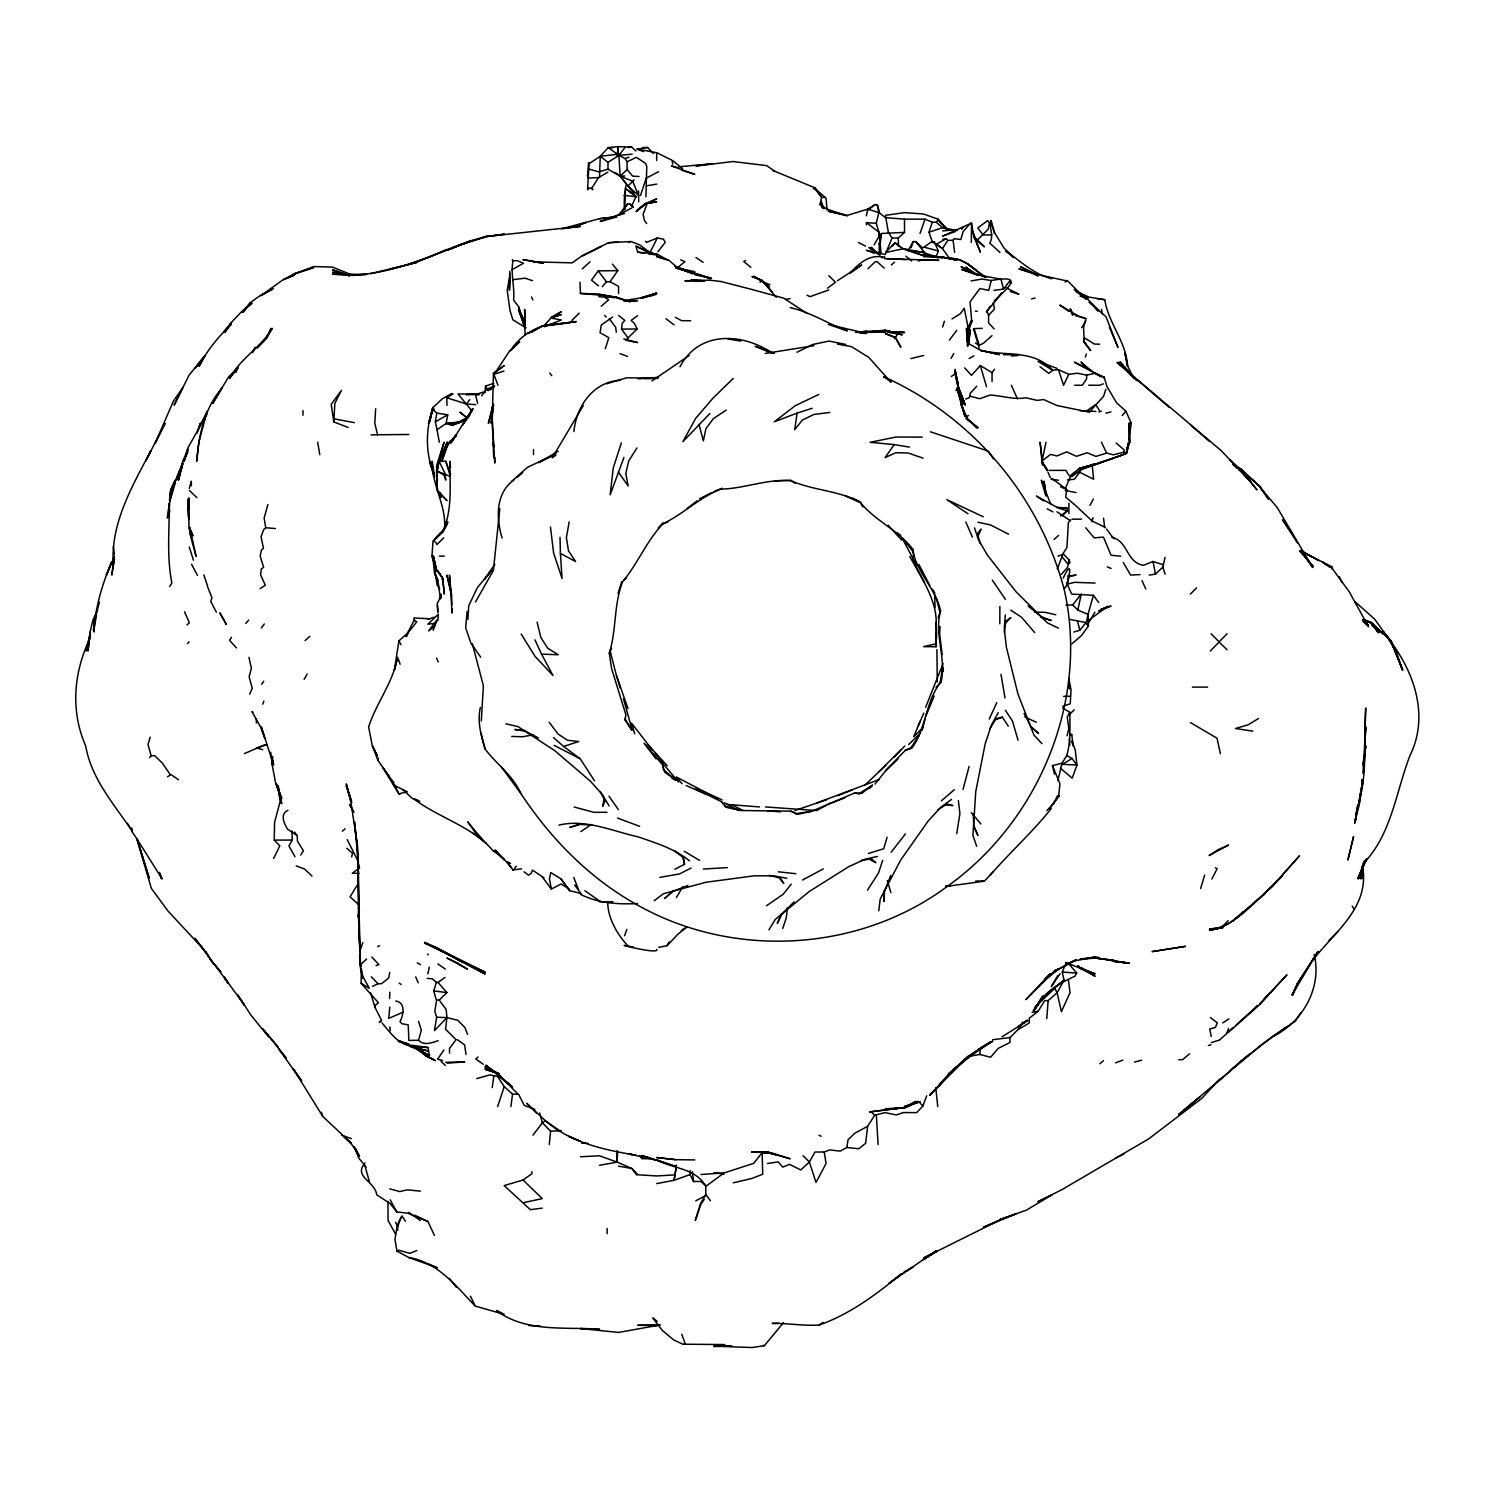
<?xml version="1.0" encoding="UTF-8"?>
<svg xmlns="http://www.w3.org/2000/svg" width="1494" height="1494" viewBox="0 0 1494 1494"><rect width="100%" height="100%" fill="white"/><g stroke="black" fill="none" stroke-linecap="round" stroke-linejoin="round"><path stroke-width="1.5" d="M94.085 632.037L94.103 621.616L99.407 602.213M936.925 649.629L937.261 682.048M968.149 343.713L968.168 330.548L971.866 320.519M191.363 485.737L191.363 481.273L189.327 488.333M999.803 623.801L999.878 606.489M1065.185 964.788L1062.271 972.071L1064.027 980.232L1057.117 992.726L1048.134 1000.606L1044.717 1000.606L1038.162 1011.233L1029.198 1018.273L1029.198 1023.054L1018.086 1029.515L1010 1037.546L992.632 1039.731M437.742 488.743L437.07 490.144L436.678 480.19L437.07 490.144L447.005 500.639L437.014 490.331L436.752 466.894M588.505 188.804L587.572 189.701L589.103 163.686L600.252 156.272L618.684 154.162L617.265 155.862L618.049 146.655L631.757 147.14L635.94 151.006M188.767 509.958L188.916 497.913L188.916 528.708L193.062 535.879L191.027 530.482M638.61 190.971L638.704 201.858M494.869 457.519L494.775 463.047L492.142 423.25L493.45 373.351L504.169 365.638L493.45 373.351L498.006 385.284M676.091 1168.42L674.074 1180.279L656.669 1183.621M884.28 890.76L884.112 901.498L884.485 891.19L890.779 875.428M509.771 271.404L509.435 290.378L510.164 277.735M273.682 858.415L279.826 845.903L274.242 840.076L274.579 822.242L279.808 802.876M936.364 632.037L935.674 643.877L923.553 646.622L936.047 646.734L936.477 627.816M1364.788 741.715L1365.721 707.969C1363.761 739.623 1367.533 771.912 1358.924 802.876L1361.165 788.104M389.598 998.571L389.785 992.147M492.292 419.03L493.804 446.781M492.441 414.809L492.796 404.276L491.19 423.25L493.375 404.146L488.426 423.25L493.375 404.146M637.471 903.534C618.255 904.524 598.235 903.291 580.774 894.476L580.774 893.431L569.569 890.648L560.922 878.846L550.744 872.571L549.418 878.846L551.342 889.061L561.109 883.981L569.606 889.322M1362.92 783.883L1363.07 779.681L1358.924 802.876M1362.211 866.146L1361.706 878.789L1363.779 861.926L1360.623 878.789L1364.153 861.926M967.309 342.481L967.981 326.925L964.246 308.25L960.455 313.628L951.977 318.932M272.618 760.689L272.412 764.909L270.675 752.248M674.168 1174.956L656.669 1175.946L638.013 1174.807L631.943 1168.513L617.134 1162.108L617.62 1151.762M440.282 598.552L438.34 583.276L434.903 573.789L438.153 580.83L434.493 573.098L432.756 556.123L436.211 569.737L432.177 556.123L436.379 568.915L433.409 556.123L436.136 568.915L442.747 578.365L444.278 594.089L442.747 578.402L437.649 570.801L442.747 578.402L441.944 579.224M1071.889 643.802L1081.413 635.604L1088.379 626.098L1088.005 614.408L1093.403 595.303L1071.702 594.089L1067.295 584.135L1074.616 582.324L1095.121 583.071M940.025 626.397L939.633 633.979L942.116 654.409M1128.754 433.951L1129.315 423.25L1131.313 423.25L1128.586 440.375M272.692 756.468L272.207 764.909L275.792 783.883L281.787 798.45L276.371 783.883L281.712 803.567L278.257 786.068M375.648 408.777L374.789 423.25L377.571 434.773L408.852 434.474M481.292 721.042L483.384 685.727L472.291 643.541M879.499 249.853L881.367 233.438L879.312 244.717M397.049 1251.15L408.852 1257.537L437.499 1267.846L427.9 1263.737M480.34 707.484C477.221 721.826 480.975 735.328 485.046 748.961C496.662 764.424 512.685 775.069 520.939 793.631C550.782 838.844 589.588 878.435 637.21 904.878C733.293 959.335 859.629 952.164 948.13 885.774C1039.488 820.43 1089.219 699.622 1064.195 589.42C1039.32 495.653 972.09 416.322 883.57 376.675L891.022 381.829M467.902 619.394L468.761 605.724L477.389 587.59L491.899 570.148M1364.806 743.825L1365.871 726.943L1364.806 741.715M333.797 421.943L334.861 403.343L341.454 390.364L331.22 404.276L333.797 421.943L348.102 427.396M895.336 337.513L885.438 333.666L895.373 337.495L900.882 347.336L895.336 337.513L896.998 334.992M380.223 1021.205L379.252 1022.307L381.661 1020.551L375.106 1007.591L375.517 1005.126L378.393 1002.698L361.156 983.313L361.249 968.728M96.55 614.781L93.842 630.636C95.504 607.162 102.246 583.799 111.62 562.136L106.41 575.097L114.552 556.235M440.637 598.552L440.973 594.089L440.394 598.552M485.008 392.661L485.513 386.031L493.804 383.342M1005.35 614.893L1004.267 628.283L1006.396 647.257L1017.974 694.094L1033.979 735.085L1041.972 743.676M618.441 155.115L618.049 146.655L608.245 147.589L600.252 156.272L599.486 177.525L587.758 178.103M645.894 196.722L646.771 166.656L645.669 163.481L636.369 157.318L627.088 161.744L627.088 169.588L632.728 176.143L639.077 176.497M168.729 513.973L169.625 503.534M1363.331 762.799L1363.891 756.468M467.118 611.419L465.642 627.853L470.909 643.167L480.694 657.173M437.779 620.813L438.396 614.221L427.9 624.193L435.65 623.259M549.269 1144.535L550.595 1131.238L542.378 1122.834L539.633 1112.955M434.418 1235.463L428.012 1221.569L407.675 1213.147L396.825 1211.97L390.195 1203.604L376.749 1194.826C374.807 1180.914 353.014 1176.917 365.04 1162.874M637.546 315.72L631.159 320.444L634.39 323.395L637.154 328.96L627.966 337.924L621.541 329.128L622.158 323.395L624.847 320.444L618.516 315.439M1046.79 1018.628L1048.134 1000.606M499.799 508.819L493.393 570.447L475.465 601.989M886.017 770.008L905.364 750.361L912.33 747.467C926.429 727.802 925.701 700.294 941.127 681.824C946.542 658.35 933.974 633.773 940.585 610.822C935.879 588.449 915.673 571.828 912.778 549.25C898.473 530.109 874.307 520.454 860.058 501.984C838.433 490.499 812.587 490.406 790.756 480.564C766.945 478.883 743.975 488.669 720.65 489.173C699.528 497.427 683.057 514.235 662.925 523.796C646.547 540.977 637.639 563.836 622.624 581.745C613.623 604.584 616.592 630.337 609.272 653.214L611.625 668.714L625.893 714.804L625.015 719.903L631.981 730.398L624.922 718.614L625.015 719.903M1058.686 795.686L1059.974 783.883L1052.486 765.582L1062.085 763.191L1066.641 755.703C1070.544 744.217 1070.04 726.233 1069.779 712.246L1062.626 708.025M1361.333 788.104L1359.671 802.876L1354.684 823.25L1357.747 805.135M926.691 1095.756L922.918 1105.952L916.644 1112.638L903.403 1112.563L896.325 1114.954L885.046 1112.638L874.774 1115.14L867.603 1126.327L865.661 1143.265L858.845 1148.755L846.837 1147.504L840.17 1151.127L829.637 1149.913L824.221 1152.023L814.977 1152.023L809.393 1161.996L800.765 1169.951L789.504 1164.33L782.744 1167.113L778.243 1161.884L767.468 1163.509M787.487 907.586L786.255 918.063L782.688 928.502M968.672 343.471L970.316 329.576L968.205 345.114M1062.72 706.345L1070.246 703.805L1071.03 689.556L1068.752 678.444L1069.368 688.977M878.789 910.798L880.209 898.996L900.714 860.021L928.222 820.934L940.921 807.152L951.491 799.458M971.305 242.402L971.511 223.148L942.621 236.127L955.338 231.57M433.895 617.19L429.805 618.759L413.819 617.993L414.193 620.29L416.733 621.821L408.273 632.56L398.917 640.833L394.397 670.003L397.628 657.211C392.978 682.739 376.32 702.871 368.626 726.943L372.323 745.936L377.403 756.057L372.529 745.936L377.758 760.11L393.893 783.136L391.447 779.7M427.284 978.346L432.382 978.831L436.379 982.436L433.764 990.895L435.613 997.768L436.584 1000.065L439.236 1000.065L446.146 1009.514L446.967 1017.601L445.511 1029.217L456.062 1039.693L449.47 1048.508L449.545 1053.251M1356.533 811.298L1355.189 821.849L1357.803 804.986M510.929 1106.568L512.554 1094.187L504.262 1086.605L497.483 1076.408L489.827 1074.914L476.661 1078.593M821.961 206.975L820.598 201.373M1004.304 632.597L1005.817 621.28L1010.878 617.582L1005.798 622.624M587.459 176.031L588.599 162.585L589.103 163.686M519.314 307.615L513.6 300.107C514.832 286.811 510.462 273.813 512.984 260.703L512.255 259.919L513.002 260.946M1051.683 478.341L1066.716 489.453L1065.652 497.091L1074.111 504.244M1042.737 997.376C1052.448 987.048 1063.411 981.595 1074.989 976.18L1076.688 973.024L1068.061 962.958L1065.913 962.958M439.329 442.224L437.051 429.712L446.09 423.493L447.714 414.79L436.79 413.11L432.887 409.617L432.812 407.675L442.243 398.879L451.786 393.464M492.198 1087.576L493.786 1076.408M1363.144 764.909L1365.852 745.936L1363.182 764.909M93.319 630.636L94.383 623.371M167.216 518.157L169.345 503.553C169.326 530.221 166.674 556.888 171.866 582.977L169.793 586.395M812.213 408.273L797.105 413.11L794.733 429.674L802.371 420.057L813.969 414.436L829.786 412.456M360.446 949.53L362.874 942.527M351.557 800.765L346.253 785.769L351.65 802.876L346.328 783.883L351.053 802.876L356.692 840.842L354.508 821.849L358.056 859.816L357.197 840.842L360.166 952.705L358.859 935.73L358.28 859.816L358.504 916.756L360.652 966.954L361.343 963.985L366.59 959.017M169.793 510.182L168.691 517.167C167.683 498.249 175.358 480.377 182.604 463.327M846.837 1147.504L848.069 1139.698L854.923 1133.162L867.603 1126.327M436.584 1000.065L434.829 1011.214L436.622 1017.246L434.455 1030.636L446.967 1017.601L457.874 1020.327L464.951 1027.555L467.529 1034.371M676.502 1165.003L674.074 1180.279L690.079 1174.601L690.079 1170.661M956.758 833.615L959.914 813.539L958.364 800.635M437.051 429.712L435.37 421.756L436.79 413.11M939.969 683.468L942.714 667.034L943.386 671.273M968.373 1056.613L979.653 1054.428L980.755 1047.873L992.576 1041.15L980.755 1047.91M510.164 273.514L507.213 290.378L509.958 310.21L512.816 319.772L526.037 327.877M569.158 521.948L566.375 537.709L568.504 550.838L575.601 561.539L560.399 553.434L560.026 537.205M450.366 476.455L437.126 471.189L439.012 461.142L447.976 443.774L456.1 435.875L447.939 443.681L438.975 461.142L447.285 442.224L438.975 461.142L437.126 471.189L445.305 475.708L445.754 480.078L443.643 473.71M938.176 617.918L940.585 610.822M957.467 387.263L955.973 390.606M604.024 799.439L602.661 806.405L605.014 800.971L600.177 791.409M389.785 972.463L388.645 978.066L381.53 983.706L378.038 983.706L372.529 986.376M967.365 329.913L971.604 319.66L970.054 301.881L979.896 288.51L988.729 290.378L991.288 280.498C1022.251 275.064 1011.774 284.626 994.201 300.892M625.426 191.251L624.66 209.776C623.652 205.35 624.641 184.752 626.77 184.901M1064.195 588.86L1066.94 585.2L1069.162 575.097L1066.735 584.864C1069.685 576.497 1072.804 557.337 1063.186 578.178M1063.037 553.602L1069.069 559.933L1067.538 567.44L1061.375 574.294M1073.869 632.037L1079.901 630.225L1086.586 621.84L1088.005 614.408L1077.846 610.056L1081.226 594.089L1072.673 604.921L1065.95 605.163M1042.681 464.989L1042.009 460.936L1046.024 442.224M429.898 421.028L432.812 407.675L429.077 423.25M429.917 420.991L432.887 407.451M1065.894 487.324L1069.797 477.837L1079.34 468.518L1095.121 464.634L1126.009 453.616L1128.605 442.224L1126.98 453.242L1081.656 469.546L1072.319 476.306M351.65 856.884L352.528 853.223L346.739 848.237M1067.052 735.795L1068.808 728.456L1067.258 717.064L1069.779 712.246M1057.92 780.54L1062.085 763.191M573.901 431.561C576.404 406.331 593.006 381.792 620.215 380.279M169.793 501.667L175.414 482.375M357.813 916.756L359.438 910.332M1072.524 315.309L1070.283 308.791L1072.785 313.964L1085.877 318.633L1083.58 327.672L1084.233 342.107L1090.545 350.511L1084.364 342.462M999.972 252.449L989.738 243.074C994.313 235.847 988.711 228.003 991.194 220.589L994.313 233.438M182.94 463.327L178.552 480.19L182.772 461.216L188.095 449.171L184.117 461.216L187.777 448.088L206.676 414.492M1331.733 568.728L1332.218 566.88L1304.822 553.191L1318.754 560.605M922.097 730.342L925.272 718.278M963.032 789.467L969.102 766.385M1091.946 521.761L1093.048 517.671M267.893 504.524L264.121 518.157L265.764 527.737L263.71 529.623L261.02 536.757L263.486 548.298L261.394 550.147L260.161 556.048L263.616 567.309L261.357 568.915L260.572 574.817L265.316 585.162L260.236 588.617M438.172 1040.664C432.065 1042.775 423.642 1046.005 418.525 1040.254L421.327 1030.262L418.544 1021.317M432.532 408.833C425.678 429.637 425.286 453.541 434.007 473.859L429.506 461.216L434.194 476.679M439.759 457.407L444.054 442.224L436.565 465.736L436.678 481.535M824.072 208.73L819.72 204.248L826.929 209.085L847.303 215.864L828.236 211.196L847.303 215.397L867.753 209.123L875.036 204.678L877.295 204.678L878.808 212.596L876.25 223.297L878.939 232.13L881.03 252.43M991.904 234.894L983.127 234.969L977.804 227.947L987.702 220.589L989.495 223.148L988.356 229.012L977.842 239.544M990.895 221.99L991.194 220.589M887.119 837.256L883.701 848.76L868.331 853.485M150.24 737.102L148.018 744.442L151.118 755.684L149.661 757.607M1165.115 574.107L1162.855 567.122L1165.04 557.411M942.621 326.981L944.432 321.21M1363.947 861.926L1358.662 878.789L1365.628 859.816L1357.672 878.789L1367.066 858.546L1365.385 861.384C1391.941 831.971 1396.143 791.484 1409.832 755.908C1429.048 717.157 1415.173 674.093 1390.597 641.561L1394.929 649.143L1385.143 633.755L1389.513 639.992M1116.205 457.257L1126.215 453.224L1129.688 442.224L1129.315 423.25L1129.688 442.224L1126.849 448.573L1129.688 442.224M114.235 560.848L113.04 564.639L114.459 558.905L111.826 575.097L114.216 556.422L113.283 564.564C110.444 523.274 132.294 486.036 150.894 450.721L145.572 461.216L164.994 423.53M198.328 429.581L200.345 423.25L197.077 433.241M605.294 348.737L608.824 337.681L600.102 332.732L601.26 325.076L612.615 317.027M618.012 593.491L621.821 581.521M1105.84 389.243L1103.599 396.321L1090.246 411.074M621.336 442.915L613.212 468.052L610.187 494.757L623.969 457.369M395.835 1000.98C406.013 1002.679 403.305 1015.248 400 1021.728L401.83 1023.67L408.236 1024.921L408.852 1040.44L418.525 1040.254M882.618 860.469L878.528 873L867.472 890.163M1085.316 357.103L1086.287 354.115M377.758 760.11L378.43 758.074M640.534 195.49L646.23 178.16L658.499 171.717M932.461 242.364L928.988 232.242L932.293 222.251L936.215 222.251L942.583 227.648L957.449 230.618M88.688 643.167L86.073 651.029L90.462 632.037L87.959 651.029L90.014 632.037L93.151 619.431L97.652 609.944M497.633 1106.568L504.262 1086.605M911.135 247.761L913.245 241.58L915.71 241.58L922.657 247.948L931.864 241.598L934.478 241.767L932.928 242.7L931.864 241.598M1069.069 559.933L1069.947 562.734L1068.677 563.873M920.024 233.438L924.991 219.151L932.293 222.251M455.969 435.408L451.169 442.691L447.939 443.681L441.813 461.216L439.012 461.142L445.847 475.129M447.976 443.774L441.813 461.216L445.772 461.216L450.572 474.364M925.813 716.261L934.142 696.073M624.585 935.73L626.845 929.399M1204.668 875.054L1200.634 888.482M262.776 704.141L263.896 701.059M397.721 1230.253L397.703 1226.537L401.195 1217.05L397.273 1225.304L394.976 1239.441L397.012 1251.524L398.524 1250.161L409.842 1253.354L416.863 1250.571M405.77 636.257L414.193 620.29M1094.224 373.444L1086.642 375.143L1077.323 373.22L1068.826 374.322L1058.462 369.653L1052.71 370.288C1033.941 349.222 1005.574 356.412 980.755 350.418L999.43 354.582L980.755 350.418L968.168 343.359L969.326 327.447M433.111 630.375L437.088 619.749L428.591 630.954L434.717 626.042M176.348 480.19L182.81 463.327L176.161 480.19L181.726 467.921M936.01 257.024L938.363 250.917L934.161 241.598M114.366 559.503L112.685 563.854L114.198 560.063M1057.21 569.009L1062.738 554.778M1295.615 987.515L1292.646 995.097L1296.512 985.648L1291.993 995.135L1317.783 951.473M90.499 637.266C73.692 671.702 70.143 710.378 85.681 745.936C91.414 779.028 114.104 804.295 132.387 831.374L127.326 823.269M925.589 707.316L943.087 663.597M885.606 253.607L892.067 238.032L888.351 232.41L885.438 215.341L904.486 212.634L923.553 213.997L937.896 219.132L947.42 229.721L937.896 219.132M920.416 720.687L913.656 736.841L922.956 727.559M879.238 236.033L874.065 244.867M968.168 330.548L972.164 321.061M187.646 451.748L183.613 461.216L187.777 451.842M978.253 535.562L981.035 529.081L977.506 533.601L980.157 543.573M492.124 408.908L493.748 405.117M953.751 353.555L951.062 358.355M781.511 913.6L777.291 923.423L782.034 913.954L794.117 901.834M406.499 636.668L408.273 632.56M918.175 726.028L923.796 713.068M249.703 694.15L252.262 688.286L249.106 676.745L251.403 668.322L248.956 657.379M631.645 206.023L635.921 196.685L626.042 188.972L636.5 196.685M989.289 719.006L996.778 702.628M956.776 330.342L949.437 340.072M447.864 522.022L443.307 531.659L433.017 541.164L431.971 556.123L436.267 568.878M1057.509 795.686L1054.092 802.876L1046.827 810.607M1045.987 978.178L1045.501 979.112L1049.628 974.349L1045.333 979.093L1049.871 974.349M1068.826 374.322L1063.56 385.284L1058.462 369.653M164.994 423.624L154.984 443.681L173.491 401.008L183.015 387.338L174.163 405.098L189.103 375.106L204.846 355.647L195.434 367.897L197.227 365.6M649.386 253.831L657.285 237.994L663.467 239.152L665.222 242.327L657.995 251.664M429.282 967.104L427.9 973.864M252.579 352.715L255.343 347.336L253.102 351.258M1211.839 878.995L1217.199 868.668L1215.313 867.734M481.628 395.798L486.857 389.038L493.86 386.629M441.309 595.751L437.331 603.202L437.779 612.428M1089.929 505.383L1093.347 499.108M438.975 461.142L450.161 440.917M998.253 712.713L991.474 724.945L985.237 743.582L975.75 791.577L972.93 835.463L976.684 846.351M1316.718 953.359L1296.531 984.901L1318.343 951.79L1311.919 961.37C1333.731 932.368 1370.353 907.829 1362.491 866.146M447.528 522.041C447.192 529.511 433.073 537.261 434.324 541.65M559.559 1130.584L546.244 1121.415C571.119 1142.873 604.491 1149.894 636.052 1155.236L628.657 1153.91L656.669 1160.222L641.766 1155.497L675.736 1166.459L656.669 1159.904C672.916 1168.681 696.185 1168.271 705.784 1186.385L705.784 1194.304L700.462 1203.791L695.289 1220.449L700.947 1204.164L704.29 1199.327M205.108 355.759L199.094 366.31C206.826 350.474 218.46 336.822 230.972 324.553M611.588 648.34L609.272 653.214M908.091 250.637L913.245 241.58M307.204 674.018L304.104 679.34M261.301 628.003L264.326 623.969M291.928 830.963L292.282 840.076L288.902 845.903L294.934 856.66M1103.636 377.945L1104.141 377.067L1094.616 373.014L1101.825 376.955L1074.391 362.146L1093.235 371.67M939.427 1085.615L949.026 1074.261L930.09 1095.065M467.641 417.947L472.832 409.113M1087.464 624.753L1094.897 612.185M451.169 442.691L472.403 408.964M583.332 405.472L552.238 457.799L555.861 455.222M1070.302 520.622L1057.005 511.807M1051.253 808.497C1032.69 832.083 1009.701 852.495 989.999 875.447M1057.845 975.526L1051.309 986.544L1060.086 973.696M676.371 897.52L682.87 886.689M768.924 929.884L775.237 919.445L809.3 891.451L848.966 866.52L865.381 859.106L877.426 856.473M357.085 885.326L350.082 896.83L359.232 905.177M1081.712 327.672L1085.877 320.874M206.77 414.492L201.354 423.25L207.012 411.429L198.833 442.224L196.741 461.216C198.814 434.997 204.398 408.198 222.12 387.842L212.708 403.436L228.657 376.787L238.405 367.356L229.478 378.58C240.179 358.56 260.908 347.374 272.281 328.344L266.268 338.391L271.086 328.344L266.418 338.615L257.304 348.102M1018.086 1029.515L1022.755 1022.027M588.225 188.151L591.867 188.151L598.366 177.73L607.853 172.184M989.7 728.885L996.012 718.782L1002.343 717.157L1008.282 726.159M472.944 408.497L462.486 425.136L469.975 414.828M300.686 854.979L303.45 850.74L297.493 841.346L297.175 835.594L294.598 832.083M1033.456 1010.803L1042.849 996.031L1033.306 1010.822M636.967 447.957L628.731 460.88L625.799 473.449L628.171 485.98L618.292 471.917M662.925 523.796L667.893 522.078M990.13 306.289L986.413 311.985L1002.138 292.824L994.761 300.985M1300.639 1013.1L1295.335 1021.186L1271.413 1037.191C1302.133 1023.11 1322.302 988.262 1314.216 954.554M231.514 637.359L229.553 640.328L236.463 647.91M669.2 941.967L666.735 945.739L658.686 947.345M1033.605 1011.195L1043.129 996.647L1033.736 1010.878L1043.26 997.114L1035.23 1008.095M493.487 851.319C473.355 826.742 438.881 818.077 413.595 798.674L419.739 801.214M622.886 210.915L627.443 203.987L629.796 203.987L633.251 206.788M954.629 252.43L953.097 240.31L954.143 238.741L960.81 239.47L963.126 231.645L970.446 223.148M602.325 286.717L606.396 281.731L610.019 281.731L617.806 270.675L598.235 270.862L591.531 280.144L598.515 285.877M910.145 748.83L919.37 735.123M261.618 684.308L263.747 681.208M443.942 1049.965L437.593 1059.19L442.728 1060.535M494.831 564.377L484.336 579.485L491.731 570.484M909.435 447.098L894.159 444.596L885.064 457.631L895.746 452.719L908.221 453.037L923.012 458.116M343.732 1136.374L351.482 1143.396L322.779 1116.448L321.378 1112.246M976.74 386.199L970.39 393.146L969.307 397.703L965.722 399.085M961.688 229.292L963.126 227.275M497.483 1076.408L499.22 1074.111M399.066 1040.59L429.525 1055.492L427.9 1047.462C400.896 1047.555 396.956 1040.814 381.904 1022.774M992.053 381.549L992.053 372.641L994.574 369.223M783.547 1322.563L764.33 1345.72L751.986 1347.532L713.852 1346.15L731.799 1345.87L713.852 1346.561M1079.676 469.172L1079.676 472.235L1074.429 479.219L1067.519 479.947M532.966 1135.179L542.378 1122.834L545.571 1120.631M1035.249 1008.17L1043.41 997.6L1035.137 1007.516L1043.279 997.992L1053.139 988.673L1035.379 1006.564L1054.54 988.524M992.053 372.641L980.344 365.582L971.474 375.311L964.713 367.916M891.115 852.252L905.401 833.932M626.658 339.568L627.966 337.924M632.111 154.181L618.852 155.376L620.178 176.217L627.984 186.096L638.554 195.49L632.672 181.11L620.178 176.217L607.983 169.195L607.983 162.36L618.852 155.376L625.332 147.14M514.552 868.35L516.233 866.221M936.215 222.251L937.952 220.048L947.495 229.441L944.227 228.246M791.204 884.168L783.229 894.215L766.59 905.719M446.967 405.397L446.837 397.777L466.371 403.959L469.788 399.682M679.994 366.777C699.08 330.267 742.555 332.863 772.753 353.294M608.133 218.684L618.46 215.211L627.443 203.987M875.017 784.051L885.12 771.483L898.006 759.045M892.03 246.379L895.149 242.85L902.712 248.508L923.553 255.642L942.621 257.827L923.553 254.372L938.381 257.827M455.857 435.184L449.264 443.083L456.249 435.669M628.358 147.458L631.757 147.14M869.657 788.515L872.459 785.209L858.901 793.744L854.419 793.071L811.784 811.279L797.759 814.323L790.924 811.186L740.912 810.495L726.401 807.358L721.397 801.662L695.494 788.795M1087.501 298.949L1097.997 310.995L1090.508 302.386M1049.311 809.225L1059.097 795.835L1052.43 804.276M939.502 1085.503L929.641 1094.99L968.392 1056.202L990.186 1042.084L968.598 1056.407L948.41 1074.037L968.822 1056.762L992.614 1041.281M245.782 623.428L248.695 620.122M658.2 528.054L662.794 522.956M543.779 325.991L550.931 318.073L561.352 319.977L544.451 326.738M958.999 1064.736L968.392 1056.202L939.483 1084.905L949.101 1074.391M993.958 290.378L1003.52 289.108L1010.112 280.517M936.01 687.408L941.127 681.824M1259.442 1004.117L1286.932 974.779L1260.002 1004.36L1228.778 1032.055M1070.656 520.024L1068.378 522.508L1066.94 547.551L1062.271 554.778L1057.92 556.123M1263.924 999.299L1268.406 994.481M709.874 413.539L682.926 441.626L695.681 418.339L712.75 398.394L733.199 378.468M1122.199 415.463L1125.897 411.261L1116.522 402.689L1106.979 386.554L1104.141 377.067M187.46 643.597L189.084 641.878M666.959 945.851L677.678 934.422L686.661 927.214L681.301 930.314M1062.402 515.841L1067.202 510.78L1067.202 508.315L1056.65 507.12L1036.35 496.045L1043.671 500.957M894.29 757.01L904.692 746.029M945.851 886.465L984.341 881.18L992.912 872.141M1254.344 1008.469L1249.824 1013.212L1257.724 1005.462M994.182 328.923L988.58 322.965L988.58 315.253L994.5 309.109L993.286 302.61M894.869 242.85L885.568 252.486L902.712 248.919L895.149 242.85M894.327 338.559L895.373 337.495M1210.271 651.029L1218.506 642.644M949.026 1074.41L939.483 1084.158L958.868 1065.073M1049.89 974.219L1025.855 999.635L1055.698 969.923L1045.37 979.616L1058.592 968.952L1044.493 979.168L1058.891 968.635L1057.005 969.961L1076.184 959.802L1057.005 969.961M1219.72 641.262L1227.078 633.773M633.979 193.641L627.984 186.096L634.147 179.859M850.179 273.253C858.471 263.504 869.713 253.905 883.552 257.229L881.833 257.883M878.771 771.819L900.677 750.063M231.084 324.497L223.558 332.06L231.439 322.573L224.978 332.247L231.122 322.741L240.665 312.62L252.019 303.133L241.58 312.078L250.731 302.591L243.205 312.153L250.357 302.647L259.9 295.737L273.458 288.547M627.088 169.588L620.178 176.217L624.828 175.956M1190.288 594.164L1196.545 587.87M1069.685 714.3L1074.223 709.781M1221.588 927.288L1228.199 920.715M1219.926 1078.948L1201.587 1098.557L1148.643 1138.914L1062.01 1189.597L1037.938 1201.718L1051.981 1194.845L1026.471 1210.103L999.803 1219.627L1015.864 1213.95L983.295 1227.302L999.803 1220.019L923.553 1257.985L936.999 1251.3L923.553 1259.293L936.383 1251.15L923.553 1259.591L935.692 1251.076L889.042 1283.215L901.704 1273.691C876.548 1294.065 850.105 1314.234 819.235 1324.991C803.342 1326.13 788.085 1323.086 772.174 1323.423L779.009 1323.329M579.186 313.142L572.015 320.258L572.874 321.285M443.718 537.821L436.883 544.619L435.762 542.322M1337.989 931.434L1328.988 940.398M439.236 1000.065L446.893 992.595L438.059 982.436L436.379 982.436M908.669 744.554L920.659 732.919M493.524 386.348L490.256 389.523L493.375 386.89M817.237 802.82L865.157 784.817L885.737 765.376M867.958 268.733L875.372 261.637L877.034 261.637L884.205 268.061M187.03 624.903L189.364 622.662L184.509 611.83M991.997 335.627L983.127 343.489L979.186 345.263L975.433 343.078M1149.166 575.097L1155.478 574.107L1162.855 567.122M309.818 636.351L305.075 640.627M1257.631 1005.499L1236.173 1024.903M582.23 268.92L590.055 261.842M759.998 282.347L762.071 280.424L776.264 297.325M891.358 264.98L894.551 262.16M1287.324 1026.509L1262.113 1044.194L1178.859 1114.449L1193.183 1102.385M1253.186 903.926L1273.056 885.662C1253.97 901.853 1235.463 926.336 1209.505 929.94C1232.606 928.297 1246.5 906.466 1264.54 894.42M438.059 982.436L444.969 977.412M1219.235 1040.272L1226.779 1033.531L1228.572 1028.358M892.067 238.032L898.249 238.032L904.561 232.41L904.486 219.151L885.326 217.638L879.686 213.044L877.295 204.678M959.055 1064.923L980.755 1047.742M645.203 203.501L636.052 211.625L645.576 203.726L656.669 198.851L646.286 203.688L636.743 210.691L645.576 203.726L656.669 201.858L645.203 203.501L646.753 204.697L643.092 214.314L644.418 220.421L646.678 223.596M1209.823 1088.753L1229.992 1070.955M511.807 481.199L527.475 467.305L555.917 453.859M1054.017 539.483L1058.63 535.375M672.804 891.302L664.755 898.454L672.225 891.638L687.931 885.531M968.523 1056.351L948.41 1074.037M345.077 828.853L342.331 831.206M601.223 306.27L608.749 299.734L604.566 297.231M1363.294 620.346L1371.585 622.531L1378.663 632.578L1372.22 624.679M941.425 800.821L954.293 789.728M1243.325 911.751L1232.307 921.256L1250.011 906.466M1099.92 1063.728L1103.45 1060.703M1226.705 1033.008L1233.017 1027.592M513.936 480.078C495.429 492.871 496.101 518.567 502.096 537.952M517.447 477.109L522.713 472.664M167.571 776.731L171.044 774.527L178.477 779.756M1189.541 1053.793L1182.576 1059.676L1178.803 1059.676M1190.027 1105.28L1199.887 1096.988L1178.859 1114.449M478.061 1057.005L475.783 1058.966L483.328 1064.27M1068.471 980.157L1070.04 992.688L1061.375 1011.662L1057.117 992.726L1054.503 987.889L1064.083 979.915M542.285 326.234L561.352 323.862C540.959 322.947 521.331 333.573 510.388 350.716L519.669 341.734L509.454 351.221L494.234 374.191M1250.553 1053.681L1271.655 1037.303M494.57 385.769L489.621 389.841L492.983 387.245M959.297 1064.606L980.755 1048.34L968.822 1056.762M969.139 358.523L973.939 355.833M677.436 267.706L684.906 261.693L680.722 259.863M1065.147 282.086L1067.183 280.461L1086.138 299.379L1074.205 289.425L1088.024 298.352L1080.05 296.167M1054.503 987.889L1064.027 980.232M1083.99 339.101L1085.074 338.242L1094.355 344.05L1099.64 344.199M1069.741 476.1L1079.284 468.5L1095.121 463.85M1370.913 623.091L1378.626 632.429L1371.996 624.922M1060.609 515.916L1067.202 510.78L1057.005 507.661L1067.202 508.315M686.866 508.688L697.194 500.733M1042.009 460.936L1050.562 454.419L1056.949 455.95L1066.716 451.879L1076.39 456.324L1087.146 452.757L1095.905 456.417L1106.643 453.093L1113.478 454.811L1124.179 452.066L1126.215 453.224M858.901 793.744L861.87 793.277L872.459 785.209M654.148 900.789L663.392 893.748L705.859 882.282L754.003 875.839L773.388 875.764L786.852 878.267M627.76 945.665C617.769 935.132 607.591 918.175 607.741 901.928M910.854 358.579L923.553 355.479M867.753 210.15L875.036 204.678M359.008 868.182L352.267 873.243L359.046 873.392M287.894 810.364C279.583 813.838 284.177 823.978 287.651 829.226L297.175 835.594M1088.678 620.327L1107.95 606.172L1098.8 610.915M851.823 272.076L861.664 264.98L837.424 280.704M623.82 579.877L626.546 577.973M542.285 1208.123L530.389 1209.673L504.169 1185.601L523.031 1179.999L531.901 1173.742L531.901 1171.744M581.652 256.165L601.074 246.473L581.652 256.165L572.127 262.851L533.171 261.842L543.237 263.075L523.217 259.695L543.237 263.075M1086.287 411.167L1095.625 404.631L1099.509 410.495M819.235 1324.991L822.933 1322.395M1066.604 280.853L1037.938 274.597L1018.871 268.827L1037.938 275.157L1020.589 266.716L1037.938 276.054M493.86 385.975L488.183 389.878L494.178 386.946M705.784 1186.385L724.16 1172.902L753.667 1163.378L761.156 1153.854L768.7 1152.079M951.304 376.525L954.741 374.004L955.245 370.456L958.27 385.284L955.002 369.41M651.907 380.951L689.164 355.516M580.849 831.579L591.307 824.501M1239.254 469.882L1240.748 468.985L1260.32 486.857L1268.518 499.183L1259.909 487.175L1277.239 507.587L1312.684 567.496L1304.598 556.123L1313.319 566.618L1301.367 552.892M1027.723 1020.682L1002.101 1036.761M726.289 410.047L713.422 418.581L705.878 428.722L703.375 440.898L699.005 424.371M1222.802 1022.904L1228.927 1018.871M966.095 417.05L968.523 415.463M937.653 810.009L946.972 803.977L952.873 805.565L945.777 804.967M446.837 397.777L453.093 393.912M1062.122 764.554L1072.001 758.466L1076.95 765.04L1072.206 778.15L1060.366 768.196M1258.527 718.483L1248.144 724.777L1235.426 728.53L1252.794 731.126M628.881 242.439L630.991 241.505L608.488 242.738L582.679 255.679M1105.186 527.345L1092.413 521.201L1074.373 504.43M558.196 451.263L538.624 462.673L552.257 455.857M377.683 946.673L379.513 945.627M607.983 169.195L598.963 171.847L589.103 169.177M271.759 289.575L260.834 295.719L283.225 279.621L294.467 275.101L283.561 279.639L294.467 273.551L313.535 267.631L294.467 274L313.535 266.548L332.583 267.109L351.258 274.672M435.37 421.756L447.714 414.79M915.448 1101.358L904.486 1107.502L869.975 1111.779M511.732 269.835L523.516 263.243L517.372 260.703L512.984 260.703M946.188 238.741L936.663 244.045L942.453 248.62L949.68 258.611M745.711 260.404L743.732 261.487L750.847 267.333M813.296 188.954L815.182 187.927L821.719 197.413L825.118 197.376L826.163 198.665L827.004 209.944M816.714 810.439L826.593 805.117M802.539 880.003L823.25 868.929M452.29 425.398L466.035 418.077L466.035 419.945L452.29 425.398L446.09 423.493L461.609 421.644L450.198 424.147L459.256 422.428M695.756 1200.84L705.672 1195.555M827.508 288.137L835.538 282.273L828.797 275.68M631.869 207.909L618.535 214.893L600.214 221.448L616.499 217.06M699.547 498.809L711.424 492.684M915.691 1102.068L904.486 1107.857L885.438 1109.314L904.486 1107.652L919.688 1101.732L904.486 1106.456L920.099 1101.638M1070.227 735.459L1071.758 734.656L1073.196 745.936L1072.001 741.734M691.05 868.051L679.677 873.897L659.769 877.389M674.877 869.247L684.513 864.335L683.636 857.911L674.354 850.572M797.03 352.229L812.512 344.535L829.021 341.08L845.679 344.404M1115.925 1157.85L1123.805 1154.078M818.787 394.453L795.256 405.696L774.284 421.794L797.105 413.11M1076.184 959.802L1066.66 964.284L1074.167 960.959L1095.121 957.056L1080.293 959.017M244.362 753.611L264.812 744.722M460.638 244.306L428.124 257.472L470.162 240.87L485.102 237.042L461.142 244.624L470.685 240.945L463.009 243.989M1099.098 611.121L1111.032 606.022L1101.097 609.16M828.572 804.052L844.577 797.964M403.1 1012.222L388.72 1018.366L389.785 1007.124M462.636 243.97L485.102 236.668L580.419 226.378L561.352 228.862L599.486 218.722L616.424 216.761L599.486 218.722M446.967 249.367L417.76 261.73L408.011 264.494L427.9 257.454C397.74 268.827 365.096 278.201 332.583 274.093L366.478 274.392M713.553 491.787L722.106 488.221M905.364 750.361L912.33 747.467M460.731 244.773L446.967 250.413L461.104 244.773M657.285 237.994L646.491 242.402L645.557 241.206M837.966 795.667L852.439 789.822M1162.855 564.583L1153.032 561.52L1143.433 565.292C1126.065 562.454 1128.493 541.202 1111.704 537.13M1103.3 383.865L1099.547 385.284L1088.734 385.209M995.602 719.697L1002.343 717.157M865.157 784.817L879.48 779.457M1115.551 1062.85L1122.816 1060.142M642.177 298.314L656.669 293.011L641.019 297.885L656.669 293.31C658.742 297.175 597.413 302.703 637.546 300.686L630.561 300.593M618.852 155.376L625.071 158.569L628.974 157.15M828.797 289.929L809.916 296.69L807.04 295.14M1331.303 567.197L1349.175 591.661L1368.504 626.789L1362.827 620.421M928.988 232.242L942.583 227.648M794.92 810.532L826.705 799.682M466.035 419.945L451.263 424.875L461.814 421.7M376.115 965.554L378.897 964.638L371.819 957.056M553.452 737.55L563.611 746.458L578.794 741.51L567.608 740.277L558.084 734.04L549.138 722.237M493.842 374.303L504.038 371.054M918.25 260.983L921.947 259.807L938.904 260.367L884.597 258.705L884.597 256.557M266.94 744.703L256.352 748.064L262.72 749.614M477.613 403.343L475.447 394.621L483.645 392.007M1211.223 1042.644L1218.73 1040.272M1106.046 413.166L1110.957 411.896M1097.25 463.196L1114.188 458.06M606.657 383.771L626.584 377.795L657.696 378.131M580.12 824.333L569.774 827.396L579.336 824.314L591.923 825.118M550.502 317.587L561.352 314.506L550.931 318.073M618.46 215.211L624.548 213.511M1079.34 468.518L1095.121 464.186L1079.284 468.5M1134.488 1062.085L1141.659 1060.18M389.785 269.2L416.639 262.496L370.717 273.645M790.756 480.564L795.424 483.44M521.611 868.873L512.61 869.9L514.085 869.564M1208.366 1045.464L1210.98 1044.81M678.575 166.824L712.377 163.724L695.55 165.834M733.218 1182.837L751.986 1178.43L762.724 1174.209L762.164 1153.854M971.119 280.928L981.782 279.061L991.288 280.498M427.9 619.188L429.805 618.759M1221.662 927.569L1209.505 930.332L1222.316 927.643M558.999 825.099C585.499 818.693 612.484 831.187 638.199 836.864C655.978 843.083 674.634 848.667 689.425 860.805M1031.532 298.837L1035.081 298.053M683.598 1344.208L724.683 1344.563M523.703 1202.595L542.285 1198.618L523.031 1179.999M785.583 299.454L790.121 298.557M1032.093 1012.39L1038.162 1011.233M625.818 300.63L616.387 297.231C657.416 310.808 593.996 288.809 599.262 296.895L616.032 296.989L599.486 294.692L607.666 296.503M533.134 734.824L522.769 736.747L511.732 736.43M599.486 1165.283L617.134 1162.108L617.059 1150.623M574.835 321.808L542.285 325.86L531.341 332.284L542.285 325.86L576.254 321.565L561.352 323.937M882.188 233.438L904.561 232.41M765.245 353.424L814.043 345.674M861.254 860.451L871.562 858.789L875.764 862.729L869.583 859.33M646.827 185.742L656.669 184.154M696.428 166.039L732.919 161.52L766.665 165.629L774.9 171.343L772.79 170.447L815.182 187.927L814.155 187.87L821.719 197.413L820.953 199.86L823.437 208.208M643.597 151.641L637.116 149.101L647.556 147.495L653.55 153.621M1067.594 576.441L1076.072 575.134L1067.594 576.198M869.489 1112.022L904.486 1107.652L918.026 1101.395L904.486 1107.838L885.438 1108.735M795.686 813.688L811.784 811.279M660.404 1324.935L618.535 1332.424L580.419 1328.539L599.486 1329.249C564.937 1326.709 526.803 1332.667 496.942 1311.078M700.91 1174.508L724.16 1172.902M513.282 279.639L525.029 278.183L532.592 280.723M860.021 332.527L885.438 330.155L899.855 334.002L885.438 330.641L860.021 332.602M975.526 881.236L979.018 880.806M1049.311 470.405L1065.857 470.349L1068.826 475.241M857.892 332.415L866.371 331.519L855.782 332.415L866.371 331.164L885.438 332.154L866.371 332.396L885.438 330.473L902.283 334.805L887.529 332.154L904.486 332.471L887.548 331.836M1098.874 411.896L1101.339 411.28M942.621 230.898L957.449 229.646M608.488 242.738L618.18 241.953M446.09 423.493L459.386 422.391M609.104 147.999L612.895 147.701M1080.293 959.26L1095.121 958.102L1114.188 960.437L1095.121 957.878L1129.389 963.182L1114.188 961.314L1127.26 963.032L1116.373 961.426M658.817 1324.879L637.621 1325.309L657.061 1325.589M638.274 378.86L658.294 377.366M446.967 1063.186L464.727 1061.917L445.735 1062.29M366.478 274.466L351.65 275.475L332.583 272.225L349.54 275.718M868.481 332.359L885.438 331.201L866.371 332.396M1011.382 355.983L1018.18 355.516M703.301 869.041L727.335 867.603M698.669 281.507L691.05 279.864L704.608 280.835L684.924 280.741L709.631 280.181L720.78 281.47L751.986 289.481L783.79 298.184L806.667 313.292M550.595 1131.238L561.352 1130.641M942.77 239.227L947.196 238.984M580.419 1156.748L599.486 1155.796L617.134 1162.108M479.518 393.912L466.035 394.565L478.752 394.528M1069.723 619.375L1085.671 622.512L1088.379 626.098M1140.109 574.63L1130.603 575.041L1123.301 562.528M475.447 394.621L479.313 394.472M774.826 480.975L791.26 480.433M644.81 378.71L657.846 378.374M945.777 885.905L950.184 885.811M371.016 434.922L377.571 434.773M599.486 901.872L612.895 901.704M656.669 949.418C659.956 955.544 602.213 940.361 633.437 947.14M690.079 1174.601L693.608 1181.549L700.742 1181.455L705.934 1185.676M690.564 271.74L694.803 271.703L679.733 268.509M1063.616 696.353L1070.246 696.26M621.541 329.128L637.154 328.96M1074.634 385.284L1082.347 385.209L1086.642 378.822L1086.642 375.143M768.868 1151.986L751.538 1152.247L767.636 1152.49L790.121 1158.765L770.773 1152.565M1003.426 354.713L1018.871 354.62M1071.982 519.202L1081.581 519.146M606.938 812.306L593.846 812.325L574.144 807.003M643.148 147.495L647.556 147.495M904.486 219.151L924.991 219.151M989.495 223.148L990.466 223.148M989.495 225.108L990.466 225.108M953.097 240.31L947.85 240.31L942.453 248.62L933.862 242.7M975.377 311.2L977.263 311.2M666.025 318.764L674.074 324.889M690.676 320.706L681.619 320.706L675.456 317.344M982.23 328.344L974.051 328.605L979.186 345.263M1192.343 687.109L1207.638 687.109M151.118 755.684L154.685 755.684L162.435 763.21L170.185 774.527M400.504 793.818L398.786 793.818L382.856 767.692L389 776.282M274.242 840.076L292.282 840.076M512.554 1094.187L518.567 1094.187L524.245 1105.411L534.852 1109.388M581.726 1143.265L587.964 1143.265M649.741 1158.709L641.934 1158.709L639.731 1155.497M439.311 556.123L444.26 556.123M922.246 437.126L896.064 437.032L870.106 442.299L894.159 444.596M887.548 332.247L904.486 332.471M970.39 396.209L979.709 398.73L990.055 395.051C1002.101 395.705 1014.034 399.944 1025.948 397.796L1037.284 400.411L1043.559 399.533L1057.005 405.528L1089.668 412.251M675.736 1159.699L656.669 1157.533L675.736 1159.661L694.803 1159.923M767.673 810.831L780.316 811.84M1034.483 612.148L1045.034 612.316L1055.791 614.781M478.827 394.36L457.967 393.912L471.973 410.999M923.553 256.725L942.621 257.192L957.953 259.526L944.806 258.07M854.419 793.071L861.87 793.277M694.337 280.48L704.851 280.779M579.989 282.235L580.419 293.44L599.486 294.019L613.81 297.866M860.021 333.255L866.371 333.442L828.236 324.403L847.303 330.828C827.695 323.787 810.831 312.19 790.121 307.615M436.622 1017.246L446.967 1017.601M534.945 639.862L541.556 654.129L558.27 654.745L547.794 648.284L540.847 637.508L537.093 622.102M1079.826 410.682L1095.868 411.429M528.932 1325.57L540.473 1326.149M1061.786 764.274L1076.95 765.04L1075.288 750.1L1071.964 741.061M887.081 258.593L905.868 259.601M727.298 804.426L759.531 806.928M866.371 224.866L866.371 222.662L876.25 223.297M1062.271 972.071L1076.688 973.024M466.371 403.959L475.634 404.65M765.544 806.947L816.434 810.551M942.621 257.192L956.421 260.087L942.621 257.192L923.553 255.642L904.486 249.293M265.764 527.737L275.4 528.54M580.419 293.44L598.87 295.009M910.406 250.843L924.226 252.094L925.253 254.26M657.379 255.157L636.033 246.267L637.602 252.169L656.669 253.961L668.061 260.161L656.669 256.538L656.669 253.961M1120.761 556.179L1111.088 555.245L1103.468 537.13L1094.131 537.84L1085.746 527.812M944.675 258.014C958.214 256.949 970.036 263.878 979.28 273.159L967.272 263.672L985.797 277.193M420.43 1191.148L407.19 1189.822L399.72 1191.577L389.785 1188.851M624.025 195.378L635.921 196.685M778.299 871.805L795.835 873.71M525.477 730.659L514.851 729.502L525.197 731.07L538.419 737.98M1114.188 961.464L1128.456 963.07M713.852 1172.827L724.16 1173.985M1051.048 479.331L1058.368 480.19M433.764 990.895L446.893 992.595M427.9 1047.462L407.078 1044.661L408.852 1045.053L398.749 1041.038L408.852 1044.045L398.114 1041.243M1097.063 298.632L1104.757 299.734C1108.38 323.451 1126.588 342.033 1127.466 366.31L1124.926 353.107L1127.802 366.31L1133.946 378.692M637.602 252.169L644.194 253.158M648.601 253.831L655.175 254.82M1071.758 734.656L1069.461 733.162M980.774 880.601L984.341 881.18M727.746 338.933L740.707 341.099M618.535 1166.16L631.943 1168.513L636.799 1175.087M837.536 344.124L851.393 346.608L868.78 357.365L890.816 382.109M637.116 149.101L656.669 152.687L672.095 160.269L672.711 164.079M333.797 418.787L354.302 422.653M1065.278 490.48L1076.072 492.572M408.852 1257.537C437.891 1262.187 456.193 1286.353 475.26 1306.073L504.169 1314.346L496.942 1310.555M625.818 340.221L637.602 342.556L623.782 338.933M904.486 248.826L923.553 252.673L938.381 257.454M694.803 274.765L711.349 278.183L675.736 267.93L710.677 278.668L674.84 266.287L692.73 273.962M977.842 522.228L990.522 524.954L1008.581 534.198M885.438 254.559L866.371 250.282L874.195 253.233M505.906 723.806L517.858 726.57L554.778 750.66L590.522 781.287L602.698 794.957L609.029 805.901M1095.121 956.683L1099.36 957.654M1109.949 960.119L1114.188 961.09M769.093 875.335L780.428 878.061L783.771 883.514L779.252 877.93M1104.757 299.734L1088.939 297.063L1076.072 291.349L1086.978 298.314L1076.072 291.349M412.083 1047.033L427.9 1050.917L410.14 1046.528M979.653 1054.428L990.634 1057.248L998.067 1048.489L1010 1042.457L1010 1037.546M776.973 1154.937L767.636 1152.49L751.986 1151.799L767.449 1152.602L777.16 1155.011M924.73 247.332L938.363 250.917M527.849 332.919L529.53 333.367M420.486 964.75L417.293 962.846M724.833 805.994L740.912 810.495M677.006 167.515L671.497 165.927L694.803 174.387L681.619 170.185M656.669 256.538L668.677 260.087L678.22 268.322M1075.661 315.589L1085.877 318.633M1010.411 291.554L1018.871 294.187L1005.387 287.446M1041.057 617.395L1051.253 620.57L1041.337 616.761L1028.04 605.948M878.808 212.596L867.753 209.123L866.371 215.79M1354.983 601.671L1374.611 619.076L1387.963 637.751M930.463 431.822L988.449 451.151L993.361 458.863M349.54 275.438L332.583 269.779L349.185 275.792M341.771 1135.309L351.351 1138.633M763.21 1345.347L764.33 1345.72M978.626 275.456L961.688 269.462L980.755 275.438L1000.943 279.154L1003.52 289.108M774.415 353.275L755.273 346.291L772.435 353.443M620.122 353.648L627.536 356.375M1057.005 368.383L1037.938 361.343L1052.71 370.288L1048.844 373.407L1040.048 366.777M762.201 280.33L751.986 276.539L759.886 279.789M461.646 961.576L433.727 946.486L424.501 943.069L485.102 972.221L424.838 942.191L485.102 974.051L435.053 946.785M617.489 818.04L639.656 826.331M1051.795 278.762C1033.736 274.28 1020.514 261.189 1005.779 250.861M686.176 785.508L706.438 794.509M1068.266 963.555L1095.121 973.845L1079.098 967.645L1095.121 976.254L1081.17 967.44M631.775 241.785L640.011 245.053L650.562 253.177M418.152 800.709L412.288 798.375L402.764 789.691M871.506 1112.208L874.774 1115.14M698.576 789.504L722.162 799.906M986.544 277.473L980.755 275.083L984.247 276.838M1066.828 755.609L1072.001 758.466M497.297 1072.991L485.102 1067.967L499.108 1073.999L485.102 1066.66L498.585 1074.429L485.886 1065.203L507.811 1083.542L498.417 1074.373L517.223 1093.291M672.02 778.523L676.035 780.204L663.504 769.709L662.626 765.021L645.483 744.423M1060.497 486.82L1066.716 489.453M498.025 852.887L493.916 851.15L504.02 859.143L511.546 867.827M761.342 281.059L770.082 284.794M296.148 865.848L304.645 869.078L312.022 876.082M1107.334 566.861L1111.106 568.504M435.333 1060.703L425.174 1055.156L434.698 1060.217L426.145 1056.183L415.537 1048.041M845.623 495.952L860.563 502.768L862.878 506.989M790.924 811.186L797.759 814.323M1024.809 716.952L1036.276 722.256M821.121 1136.243L819.011 1135.197M471.637 966.132L485.102 972.445M683.188 1344.376L673.663 1339.913L662.29 1330.407L652.766 1317.932L657.192 1321.368M983.313 516.793L946.841 499.65L968.019 513.787M434.698 541.332L433.503 540.772L442.523 531.845C452.887 509.94 449.601 484.766 449.974 461.216L450.478 467.547M1058.518 628.208L1047.481 622.923L1016.144 591.885L987.385 555.077L978.365 539.558L974.48 527.868M414.585 1215.164L428.012 1221.569M978.775 275.269L961.034 266.679L975.209 274.354M542.285 876.959L551.342 889.061M393.464 784.948L407.339 791.82L398.786 793.818L394.715 784.929M510.593 863.401L506.933 861.59L512.89 869.844M1240.748 468.985L1234.66 465.96L1240.674 469.06L1250.217 478.603L1240.748 468.985L1232.494 464.335M1079.676 472.235L1093.608 479.219L1092.095 464.317M717.718 798.692L676.315 776.973L682.086 783.771M636.033 246.267L650.282 253.494M554.125 745.375L580.27 758.84L594.5 780.858M858.508 242.514L865.474 246.099M852.775 498.212L860.357 502.133M959.055 259.396L968.598 264.345M732.602 805.098L742.91 810.458M1047.182 508.819L1052.934 511.863M762.93 282.254L769.354 287.016L761.865 280.611L753.779 276.241L759.456 279.864M724.553 802.82L738.578 810.458M421.663 1051.085L429.525 1055.492M1318.754 560.53L1300.826 550.315M1077.043 315.309L1059.844 305.112L1069.088 311.443M1190.438 722.554L1217.012 738.223L1220.393 753.704M684.252 851.263L699.622 860.432M1301.274 552.257L1304.822 554.405L1299.687 550.987M361.156 983.313L369.335 988.281L361.791 974.574M600.252 156.272L607.983 162.36M252.972 712.227L251.963 711.592L260.535 726.943L264.905 738.54L261.282 726.943L273.607 764.909L271.908 756.468M1010.747 610.187L1021.56 617.209L1034.726 632.616M1234.231 465.642L1237.984 468.126L1234.231 465.232M615.117 172.538L618.479 174.742M880.153 254.932L869.022 247.5L875.82 252.934M544.003 877.818L532.443 870.106L531.136 873.448L528.446 875.185L524.077 871.842M695.961 257.547L703.095 262.309M399.215 983.145L401.083 984.434M977.449 275.008L965.946 267.127L972.501 272.562M408.852 1212.418L420.374 1220.486M1090.657 303.431L1106.046 316.765L1117.923 347.336L1109.444 327.298M584.92 890.723L599.841 901.255M437.947 963.929L445.361 969.176M1089.107 302.367L1094.374 306.102L1090.246 301.807M676.035 780.204L664.774 772.23L662.626 765.021M457.332 1039.693L464.615 1044.866L466.035 1054.521M608.245 147.589L617.993 154.629M1322.209 561.837L1326.971 565.274M1299.687 551.305L1304.822 555.04L1299.873 551.062M1322.694 562.174L1329.94 567.421M563.611 746.458L580.27 758.84M866.371 222.662L878.939 232.13L879.07 236.388M1363.144 621.373L1368.467 625.37L1363.686 621.579M486.521 843.382L473.43 833.297M965.778 418.357L978.103 427.844L966.711 418.488L976.964 427.975L967.552 418.731L960.997 404.276L965.105 416.34L957.168 388.757L964.825 415.986M1210.383 1017.507L1217.33 1022.904L1215.332 1027.461L1209.766 1029.049L1211.223 1036.462M897.278 532.779L900.789 535.524M1169.223 407.376L1117.008 362.426L1220.803 450.273L1249.04 479.854L1239.497 469.228L1248.891 479.257L1239.348 469.452L1248.723 477.669L1239.198 469.751M1190.438 424.987L1209.673 441.552M1005.649 251.067L1013.754 257.491L1003.949 248.004L995.023 233.438L991.586 223.913M466.445 417.368L459.909 412.176L466.277 417.256M1233.951 465.4L1237.536 468.257L1233.951 465.269M673.047 160.866L682.571 168.747M905.868 256.146L911.676 260.964M974.872 238.797L984.415 246.79L973.658 236.257L971.511 223.148M1116.13 443.027L1124.179 449.881L1124.179 452.066M536.309 1112.918L526.747 1103.375L545.852 1121.098M814.155 187.87L825.118 197.376M1091.143 370.736L1081.096 361.996L1084.719 366.74M629.796 203.987L633.251 207.031M1260.32 486.857L1249.414 477.277L1260.152 486.764M1301.442 552.967L1304.692 555.88L1300.041 551.174M1030.486 726.252L1038.479 733.442L1030.916 726.607L1024.1 713.478M604.491 315.458L606.209 317.027M1137.401 380.41L1127.858 371.707L1120.014 361.791L1137.083 380.746L1127.54 371.278L1131.966 376.432M441.047 1061.394L445.455 1065.502M1094.374 306.102L1099.173 310.696M1077.865 965.759L1080.984 968.71L1078.257 965.74M591.885 188.804L592.838 189.701L591.867 188.151M189.327 490.387L196.909 497.689M1219.72 642.644L1227.078 649.797M1118.203 362.22L1128.101 371.913M803.044 1155.74L809.393 1161.996L816.004 1182.482L826.051 1163.509L824.221 1152.023M433.111 408.366L434.362 409.58M877.669 253.756L871.151 247.276L877.221 253.607M343.788 1136.561L351.818 1144.535L359.531 1156.244L355.516 1148.438M1072.673 604.921L1077.846 610.056M610.019 281.731L618.609 286.362L618.535 293.608M918.679 1101.732L922.918 1105.952M1211.092 633.773L1218.506 641.262M504.02 859.143L494.981 850.011L503.908 859.816M371.296 976.815L378.038 983.706M648.041 744.759L667.22 765.694M278.239 1046.977L264.513 1031.028M1353.751 908.651L1352.201 906.055M263.019 1028.843L286.082 1057.901L278.668 1048.9L301.657 1081.058L293.179 1068.602L322.779 1116.448M1387.926 638.031L1382.062 631.701L1391.026 641.075L1402.735 670.003L1390.914 641.094L1383.108 631.607L1390.839 641.225L1395.732 651.029L1390.895 641.113L1383.108 631.607M761.865 280.611L772.435 292.077M658.891 758.784L678.612 782.034M888.146 525.197L901.685 540.137M721.397 801.662L726.401 807.358M644.063 743.265L656.071 758.877M971.38 812.736L980.904 823.96M1250.758 482.076L1229.842 459.554L1240.02 468.985L1257.014 489.883L1249.245 480.19M820.206 203.221L824.352 208.133M268.696 1036.985L251.197 1015.453L237.434 994.574M652.28 749.895L631.57 723.171L634.67 733.815M655.082 753.275L663.373 763.285M1061.991 556.758L1067.538 563.518M612.428 264.139L617.806 270.675M915.71 241.58L924.226 252.094M366.123 1167.15L358.747 1158.018L354.246 1146.458M1372.295 624.623L1378.663 632.578M1010.112 281.918L1011.233 283.337M902.413 538.157L913.338 552.033L913.506 556.888M224.119 977.3L244.512 1005.238L237.415 994.481M1132.284 376.395L1126.849 369.466L1130.771 375.181M449.433 1278.416L456.156 1287.118M1106.438 529.007L1114.038 538.942M620.159 175.844L627.984 186.096M598.235 270.862L606.396 281.731M1083.449 341.024L1090.545 350.511M609.272 318.745L615.677 327.298L616.294 332.21M549.773 373.033L551.79 375.741M560.922 878.846L569.569 890.648M501.517 767.094L520.939 793.631M1093.403 595.303L1098.613 602.437M705.784 1194.304L710.434 1200.784M574.667 884.896L580.774 893.431M1292.105 533.395L1282.562 519.744L1297.352 542.882M608.954 796.134L618.367 809.636M439.703 588.785L437.107 585.088L434.997 570.708M224.212 977.188L228.096 982.753L194.836 938.232L204.361 950.203L167.926 910.929L151.38 888.426L136.944 839.292M1041.729 459.106L1040.104 442.224L1042.625 462.897L1047.761 470.349M992.315 580.139L1005.443 599.43M137.224 839.292L149.157 878.061L137.224 839.292L132.219 831.953L131.827 827.919M929.791 585.424L918.866 564.415M932.312 589.122L934.814 592.801M1005.331 710.229L1012.409 720.874L1018.068 740.258M1066.94 585.2L1066.94 583.164M401.867 1215.817L405.434 1221.27M415.743 976.945L418.227 982.828M625.071 158.569L627.088 161.744M521.182 634.054L535.02 656.314L552.967 675.512L541.556 654.129M136.944 838.956L162.043 878.789L159.26 872.589M1042.625 462.897L1047.35 470.778L1041.934 461.216L1042.625 465.176M924.394 582.361L909.79 556.608M916.905 566.002L902.32 538.419M485.513 386.031L488.146 390.681M353.835 812.064L349.596 804.482L353.555 812.194M390.195 1199.869L396.825 1211.97M395.574 1234.119L388.085 1220.449L387.936 1201.475M398.917 640.833L401.008 644.68M437.238 490.088L441.272 497.521L440.375 493.095M191.568 564.321L197.469 575.358M519.8 312.19L524.077 320.258M216.35 612.167L210.747 601.372L211.961 597.824L207.498 586.507M224.623 977.3L227.723 983.22M395.536 1222.26L397.703 1226.537M912.647 559.54C922.676 581.409 938.512 602.512 935.972 627.779M1390.839 641.225L1395.732 651.029M470.423 1296.157L475.26 1306.073M1101.433 442.224L1106.643 453.093M531.49 296.97L532.928 299.995M1131.313 423.25L1125.897 411.261M1145.842 589.009L1141.995 580.643M1339.315 576.684L1341.911 582.473M1011.419 385.284L1017.433 398.861M965.834 521.985L972.389 537.093M1048.06 472.365L1050.301 477.576M436.528 658.07L438.19 661.954M158.999 872.589L161.651 878.789L159.372 872.459M820.318 202.288L822.914 208.376M973.658 236.257L980.4 252.43L973.024 231.944M973.752 825.528L977.898 835.482L973.789 826.369L973.21 813.763M390.251 1030.636L389.785 1026.901M518.735 310.173L525.309 326.327L519.725 312.022M1050.618 504.001L1041.355 480.19L1045.501 494.887M958.233 387.32L965.329 405.191L958.42 387.282L963.929 401.456M610.038 650.618L616.406 675.419L627.984 708.586M523.628 320.052L518.754 307.615L524.954 328.344L524.655 309.37L525.066 334.675M987.366 312.115L988.58 315.253M573.827 877.52L578.383 889.378M347.224 839.665L357.365 859.816L359.568 868.089M878.397 251.683L879.649 255.082M681.787 1334.329L685.242 1343.853M518.455 309.632L525.029 328.344M398.412 659.302L400.093 664.214M203.819 574.873L207.498 585.779M623.409 698.594L631.663 728.194M189.271 547.047L193.454 560.213M370.512 992.688L375.106 1007.591M616.406 675.419L620.234 688.043M445.772 461.216L450.236 475.97M967.216 344.703L967.72 346.347L966.487 328.344L967.029 340.613M973.453 328.605L979.186 348.009M980.344 365.582L986.544 386.853M887.343 880.545L890.872 892.684M492.889 443.27L493.898 446.781M958.252 387.394L963.014 404.276L955.039 373.108L957.43 385.284M364.797 1165.208L369.298 1181.437M1077.342 620.72L1079.901 630.225M936.122 597.469L940.174 613.119M682.739 857.369L684.513 864.335M481.068 733.162L485.046 748.961M1065.894 962.36L1066.174 963.555M1052.486 765.582L1054.447 774.153M1101.526 309.37L1102.423 313.74M912.778 549.25L913.338 552.033M1153.032 561.52L1155.478 574.107M1000.98 674.298L1004.995 697.978M317.699 442.224L319.791 454.643M361.38 968.728L363.005 978.533L360.577 969.064L359.624 954.722L360.652 966.954M434.493 476.343L432.214 461.216C431.505 484.99 446.426 504.972 444.596 528.708M1046.043 494.607L1044.063 481.124L1046.08 496.12M113.357 546.729L114.44 554.274M278.108 785.993L280.293 802.876M935.674 643.877L936.047 646.734M692.376 1171.744L693.608 1181.549M550.446 526.99L553.639 553.154L562.061 578.477L560.399 553.434M1103.58 518.157L1104.626 527.699M935.767 1087.576L937.746 1106.568M437.331 605.089L437.985 612.073M876.38 1115.14L878.08 1144.535M1069.461 738.316L1069.891 744.927M935.786 622.288L936.682 637.658M493.039 442.224L493.748 457.78M188.711 519.613L187.814 499.183L188.487 517.036M898.249 238.032L898.566 246.249M934.646 594.145L935.057 607.628M451.898 604.622L451.599 594.089L446.911 575.097L451.244 594.089L449.47 575.097L452.14 613.063L452.028 608.842M879.238 242.775L879.462 251.309M1068.882 503.273L1068.882 513.562M656.669 152.687L656.669 160.549M607.124 1228.441L607.124 1233.67M533.489 449.638L533.489 454.68M427.9 953.919L427.9 955.058M302.983 410.57L302.983 415.239M256.333 718.913L256.333 723.04M1365.18 726.943L1364.19 764.909L1365.049 726.943M1363.592 764.909L1363.312 773.35L1363.592 764.909M1362.098 779.681L1361.8 783.883L1362.098 779.681M170.671 490.2L169.55 499.687L170.69 490.256L175.115 480.19L170.671 490.2M1353.527 836.715L1347.924 859.816L1353.527 836.715M432.887 409.617L428.461 423.25L432.887 409.617M238.33 366.31L235.772 372.137L238.33 366.31M1299.406 855.875L1273.448 885.064L1299.406 855.875M1371.119 622.942L1362.995 619.973L1371.119 622.942M1282.524 875.745L1263.98 894.178L1282.524 875.745M1240.692 1061.319L1229.992 1070.824L1250.235 1053.644L1240.692 1061.319M1027.181 1020.271L1017.675 1027.125L1027.2 1020.327M1217.965 849.787L1209.094 855.558L1228.572 845.044L1217.965 849.787M561.352 311.648L550.819 317.792L561.352 311.648M912.741 1267.005L903.272 1272.851L912.797 1267.155M585.891 222.494L576.348 225.911L585.835 222.569M1185.414 946.356L1152.322 951.585L1185.414 946.356M504.169 234.185L485.102 236.724L504.169 234.185M1222.783 927.587L1209.505 928.988L1222.802 927.662M499.332 1073.794L485.102 1069.293L499.313 1073.831M1371.455 622.643L1363.835 619.693L1371.436 622.643L1382.94 633.848L1371.436 622.643M580.419 1141.155L568.766 1136.355L580.419 1141.323M457.948 963.275L446.967 958.027L467.323 969.139L457.948 963.275M461.609 961.52L446.967 953.639L461.609 961.52M1304.822 553.919L1301.199 551.902L1304.822 553.919M507.717 1082.758L498.193 1075.419L512.461 1086.904L507.717 1082.758M211.345 960.866L205.5 951.23L211.196 960.735L220.869 971.903L211.345 960.866M1391.101 641.001L1381.689 631.588L1391.026 641.075L1402.436 670.003L1396.031 651.029L1391.101 641.001M483.963 841.439L474.961 832.102L467.697 821.849L483.963 841.439M226.229 624.287L219.991 613.063L226.229 624.287M196.05 556.123L190.821 537.13L189.701 527.326L196.05 556.123M435.856 571.642L432.737 556.123L435.856 571.642M190.821 537.13L189.906 528.951L190.821 537.13"/></g></svg>
